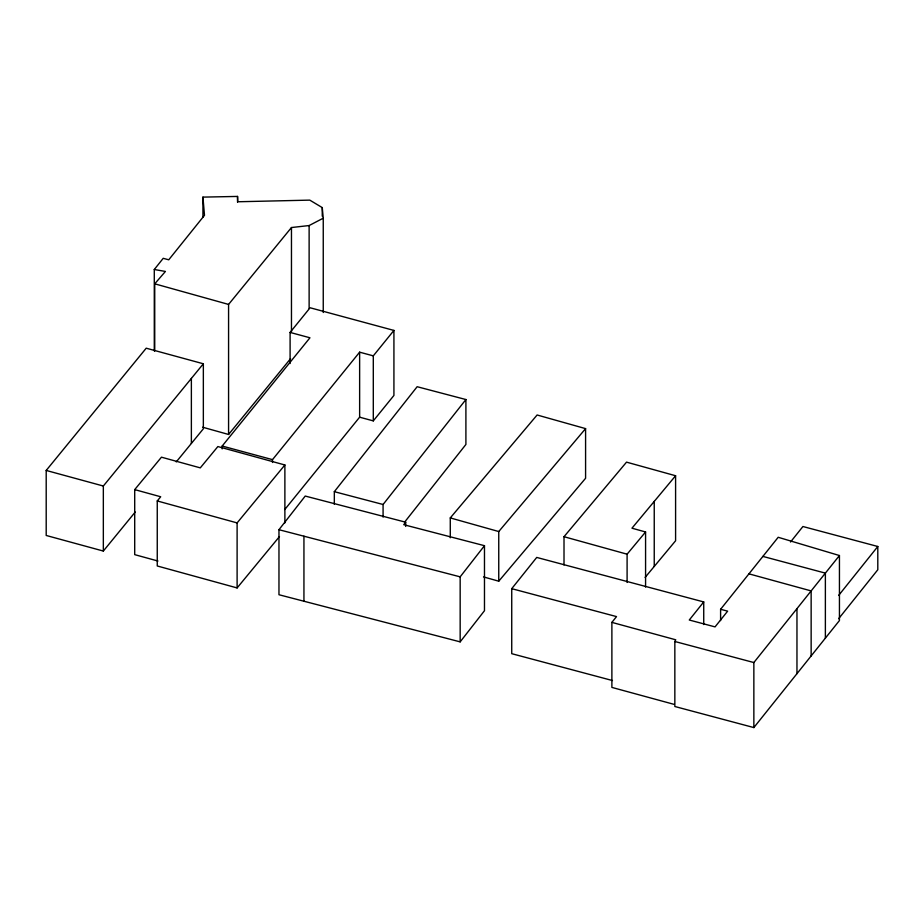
<?xml version="1.0" encoding="UTF-8"?>
<svg xmlns="http://www.w3.org/2000/svg" width="924" height="924" viewBox="0 0 924 924"><rect width="100%" height="100%" fill="white"/><g stroke="black" fill="none" stroke-linecap="round" stroke-linejoin="round"><path stroke-width="1.39" d="M720.605 620.593L720.605 609.286L778.193 537.283L839.442 555.532L839.442 620.547L753.857 727.569L674.843 706.502L674.843 641.487L675.767 639.801L611.884 622.383L611.884 687.41L673.966 704.331M405.682 522.199L403.742 524.693L484.476 545.691L484.476 610.718L460.164 641.868L278.967 594.733L278.967 529.706L305.232 496.061L405.682 522.199L405.682 526.437M460.164 641.868L460.164 576.842L484.476 545.691M334.326 504.308L334.326 491.672L417.151 386.717L465.904 399.538L465.904 444.456L404.55 522.21M383.079 517.128L383.079 504.492L465.904 399.538M154.285 350.958L154.285 269.508L163.213 258.327L168.745 259.794L204.493 215.304L202.933 197.112L237.537 196.431L237.711 201.767L309.794 200.127L322.257 207.6L323.25 218.191L323.25 312.508M612.462 680.538L511.734 653.684L511.734 588.669L536.729 557.426L703.73 601.94L703.73 624.555M611.884 622.383L616.516 616.597L511.734 588.669M703.73 601.94L689.269 620.016L715.049 626.888L727.638 611.157L720.605 609.286M790.528 542.018L802.921 526.518L877.8 546.488L877.8 569.75L838.622 618.734M753.857 727.569L753.857 662.543L839.442 555.532M838.622 595.46L877.8 546.488M290.101 363.513L290.101 332.421L310.094 307.761L393.924 330.422L393.924 395.437L373.296 420.882L359.632 417.186L284.777 509.528M222.176 448.879L222.176 446.049L309.956 337.78L290.101 332.421M272.499 462.474L272.499 459.644L359.632 352.171L373.296 355.856L393.924 330.422M135.25 512.023L103.338 551.051L46.2 535.47L46.2 470.443L146.211 348.198L203.349 363.779L203.349 428.805L176.265 461.908M202.599 427.211L228.575 434.465L228.575 304.423L291.464 227.535L309.124 225.548L323.25 218.191M103.338 551.051L103.338 486.024L203.349 363.779M228.575 434.465L290.563 358.674M157.969 561.03L134.708 554.643L134.708 489.616L161.457 457.184L200.289 467.867L217.868 446.558L284.881 464.98L284.881 522.938M279.475 536.567L237.11 587.93L157.253 565.973L157.253 500.947L160.707 496.766L134.708 489.616M237.11 587.93L237.11 522.903L284.881 464.98M564.01 564.968L564.01 536.705L626.53 462.139L675.594 475.744L675.594 540.771L645.091 577.442M675.594 475.744L631.958 528.193L645.576 531.97L645.576 587.098M627.096 582.466L627.096 554.192L645.576 531.97M450.277 537.768L450.277 517.914L537.11 414.992L585.585 428.621L585.585 478.274L498.752 581.196L483.518 576.911M498.752 581.196L498.752 531.543L585.585 428.621M154.735 350.981L154.735 283.818L165.431 271.437L154.285 269.508M278.967 529.706L460.164 576.842M334.326 491.672L383.079 504.492M674.843 641.487L753.857 662.543M762.889 556.41L825.375 573.123L825.375 638.149M222.176 446.049L272.499 459.644M46.2 470.443L103.338 486.024M748.948 573.85L811.145 590.91L811.145 655.936M157.253 500.947L237.11 522.903M564.01 536.705L627.096 554.192M154.735 283.818L228.575 304.423M450.277 517.914L498.752 531.543M796.962 608.662L796.962 673.677M654.238 501.42L654.238 566.447M373.296 355.856L373.296 420.882M359.632 352.171L359.632 417.186M322.257 207.6L322.257 216.181M309.124 225.548L309.124 308.431M303.938 536.197L303.938 601.224M291.464 227.535L291.464 331.855M237.537 196.431L237.537 202.148M202.933 197.112L202.933 217.117M191.372 378.424L191.372 443.439"/></g></svg>
